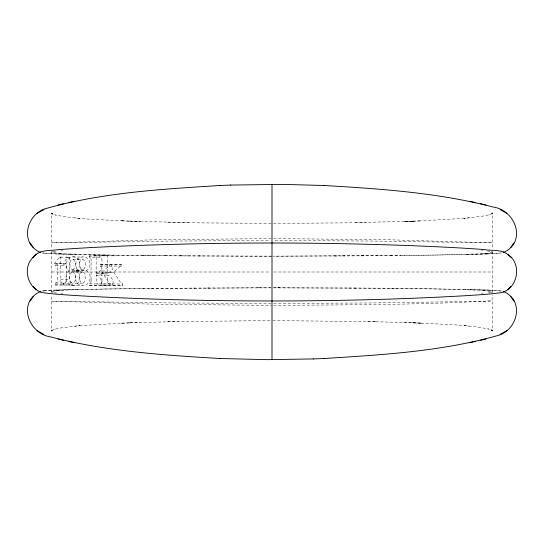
<?xml version="1.0" encoding="UTF-8"?>
<svg xmlns="http://www.w3.org/2000/svg" width="544" height="544" viewBox="0 0 544 544"><rect width="100%" height="100%" fill="white"/><g stroke="black" fill="none" stroke-linecap="round" stroke-linejoin="round"><path stroke-width="0.41" stroke-dasharray="2.72 2.04" d="M51.673 251.641L51.673 292.359M63.675 283.05L63.675 284.94L72.835 285.015L72.835 283.118L70.475 282.615L69.707 281.044L69.707 257.142L59.384 257.135L54.679 263.609L55.175 265.683L63.696 265.69L65.756 263.31L66.361 264.67L66.001 282.098L63.675 283.05L55.162 283.064L55.162 284.954L72.835 285.015M113.73 272.211L120.401 282.234L122.774 284.029L122.781 285.396L110.942 285.45L110.942 284.077L108.671 282.275L102.299 272.211L113.73 272.211L118.966 267.369L121.577 266.057L121.577 264.69L100.076 264.704L100.076 266.064L101.626 267.158L101.388 269.096L98.396 272.551L96.159 273.081L96.159 255.775L107.297 255.83L107.297 273.074L109.643 272.551L112.778 269.11L113.023 267.172L111.398 266.084L111.398 264.724L121.577 264.69M492.327 292.359L492.327 251.641M91.066 279.63L91.059 261.446M91.066 279.827L91.052 280.854M51.694 330.704L51.925 329.997L51.564 331.092L51.734 294.916M492.306 213.296L492.075 214.003L492.436 212.908L492.266 249.084M101.939 280.724L101.946 261.678M91.045 280.949C91.623 282.948 89.23 283.478 89.359 285.274L122.781 285.396M101.939 280.82C102.578 283.009 99.98 283.404 100.164 285.233L109.201 285.301L109.194 284.145M61.241 257.122L60.676 257.115L60.636 258.978L60.901 282.023L61.642 282.771L63.138 283.104L72.835 283.111M51.734 330.419L51.252 331.078L52.258 330.058L51.571 330.745M55.175 265.683L57.011 263.303L65.756 263.31M492.204 213.622L492.748 212.922L491.742 213.942L492.429 213.255M51.469 252.076L52.734 251.586M492.531 291.924L491.266 292.414M63.696 265.69C62.458 263.323 66.932 257.319 69.707 257.142M102.299 272.211L107.297 267.356L109.8 266.03L109.8 264.663M76.364 270.477L86.462 270.484C93.418 266.784 89.304 254.633 81.24 257.142C74.861 258.128 74.059 267.648 78.669 271.096L69.027 271.096C63.988 274.713 65.266 285.675 72.44 285.505L82.314 285.471C90.175 286.266 93.092 274.237 86.496 270.756L69 270.824C61.826 265.486 69.489 252.13 77.472 258.414C81.233 260.61 78.05 272.252 84.32 268.811C88.842 259.964 78.88 253.837 79.138 267.138C78.88 268.729 76.826 269.763 76.507 270.817C78.52 271.939 79.614 274.224 79.778 276.461C80.532 280.894 77.241 285.838 72.44 285.505M78.669 271.096C73.188 274.645 74.909 285.94 82.314 285.471M51.483 291.659L55.678 290.816L66.246 290.095L105.053 288.986L261.181 287.742M492.517 252.341L488.322 253.184L477.754 253.905L435.356 255.082L273.353 256.265M51.945 330.385L56.1 328.882L55.658 328.984L61.615 327.78L80.056 325.638L74.644 326.135M492.055 213.615L487.9 215.118L488.342 215.016L482.385 216.22L463.944 218.362L469.356 217.865M53.047 251.512L56.732 250.906M490.953 292.488L487.268 293.094M112.724 283.968C114.614 281.561 110.452 274.802 107.297 275.012C108.419 277.222 105.516 282.914 109.194 283.941M43.874 290.884L54.257 290.176M43.908 290.884L55.882 290.102M60.86 250.424L62.492 250.26M483.14 293.576L481.508 293.74M55.162 283.064L56.95 282.547L57.542 281.017L57.603 264.629L57.147 263.303M464.331 218.328L421.158 220.857M79.669 325.672L122.842 323.143M483.045 253.613L486.649 253.368M57.351 290.632L60.955 290.387M82.389 271.918C78.411 272.83 79.485 278.861 80.247 281.656C85.741 287.545 87.666 272.136 82.389 271.918L72.502 271.918C68.85 272.796 68.755 281.241 72.107 283.159C77.092 282.928 76.174 272.537 72.502 271.918M91.052 261.147C91.875 258.652 89.223 257.754 89.162 256.04L96.159 255.775M480.74 253.742L481.406 253.708M82.579 283.179L72.699 283.206M62.594 290.292L63.26 290.258M89.162 256.04L107.29 255.823M96.968 273.074L103.068 273.081M489.253 253.851L488.118 253.898M489.498 253.837L501.378 252.96L487.206 253.939M54.502 290.163L67.946 289.666M487.859 253.912L475.374 254.347M56.141 290.088L57.059 290.047M486.941 253.953L473.294 254.408M57.324 290.04L71.42 289.571M413.365 221.163L422.647 220.81M412.427 221.197L421.654 220.837M122.346 323.163L131.573 322.803M121.353 323.19L131.104 322.816M412.896 221.184L403.764 221.503L413.834 221.15L345.1 222.863L273.462 223.462M130.166 322.85L140.236 322.497M405.076 221.449L414.304 221.129M129.696 322.871L178.432 321.511M474.688 254.368L470.771 254.476M68.626 289.646L73.964 289.503M472.58 254.429L466.439 254.585M72.134 289.551L144.044 288.449M469.662 254.504L467.588 254.551M75.086 289.476L76.221 289.449M466.63 254.578L399.956 255.544M78.54 289.394L78.934 289.388M355.409 222.686L365.942 222.482M72.699 269.62C76.514 268.682 76.174 261.256 73.297 259.379C70.455 258.652 69.734 262.473 69.986 264.561C69.115 272.122 77.724 269.824 82.518 269.627M168.184 321.735L167.763 321.749L270.538 320.538M59.384 257.135L60.676 257.115M391.517 255.626L376.543 255.741M390.293 255.632L401.146 255.537M142.854 288.463L152.483 288.374M151.259 288.388L194.99 288.089M342.244 255.945L363.623 255.83M360.998 255.843L379.08 255.721M334.036 255.986L344.957 255.932M193.644 288.096L209.964 288.014M336.784 255.972L273.632 256.122M89.359 283.914L107.093 283.948M102.762 284.002L122.774 284.029M89.359 285.274L99.491 285.233M207.216 288.028L271.184 287.878M103.006 273.081L108.147 273.074M60.615 279.317L69.639 279.31M55.162 284.954L63.675 284.94M271.164 238.605L156.162 239.741L51.796 242.848L170.68 241.06L270.32 240.53M273.68 238.605L387.838 239.741L492.266 242.835L373.32 241.06L273.68 240.53M272 256.122L199.043 255.932M271.327 256.265L245.018 256.231C182.471 255.592 119.843 256.455 57.351 253.368M51.734 272L269.484 272M273.68 272L492.266 272M96.159 273.081L107.719 273.074M97.974 285.342L97.974 283.982L96.791 283.349L96.288 282.166L96.159 275.026L108.127 275.019M258.482 287.742L271.327 287.735M273.353 287.735L280.112 287.742M273.632 287.878L350.356 288.096M271.164 303.47L170.68 302.94L51.796 301.152L156.162 304.259L271.164 305.395M273.68 303.47L373.32 302.94L492.204 301.152L492.436 331.092L492.075 329.997L492.306 330.704M273.68 305.395C345.97 304.769 420.906 304.98 492.034 300.737L492.266 294.916M272.728 320.538L376.237 321.749L365.568 321.511M271.204 223.462L198.9 222.863L130.166 221.15M66.076 257.149L68.306 257.156M72.821 259.291L82.708 259.318M54.679 263.609L63.138 263.616M100.076 264.704L111.398 264.724M121.577 266.057L100.076 266.064M96.159 275.026C100.246 275.21 103.068 282.839 101.34 285.369L110.942 285.45M277.413 287.735C347.147 288.361 416.969 287.334 486.649 290.632M72.692 256.986L82.579 257.02M101.939 261.066C103.034 254.062 91.752 258.713 89.162 257.394L89.189 257.4M188.299 255.877L201.756 255.945M93.942 255.796L98.083 255.816M349.01 288.089L355.701 288.123M180.377 255.83L189.632 255.884M164.92 255.721L183.002 255.843M354.368 288.116L392.741 288.388M152.483 255.626L167.457 255.741M147.628 255.578L153.707 255.632M391.517 288.374L396.372 288.422M142.854 255.537L148.838 255.592M144.044 255.544L77.37 254.578M395.162 288.408L465.46 289.394M101.028 255.673L116.246 255.911M168.184 222.265L167.763 222.251L188.591 222.686M77.561 254.585L69.312 254.368M465.066 289.388L486.676 290.04M76.412 254.551L74.338 254.504M470.036 289.503L471.866 289.551M468.914 289.476L467.588 289.442M375.816 321.735L414.304 322.871M73.229 254.476L71.42 254.429M472.58 289.571L489.498 290.163M70.706 254.408L57.059 253.953M68.626 254.347L56.141 253.912M129.696 221.129L140.236 221.503L131.104 221.184M403.764 322.497L413.834 322.85M121.353 220.81L130.635 221.163M413.365 322.837L422.647 323.19M122.346 220.837L131.573 221.197M412.427 322.803L421.654 323.163L412.896 322.816M486.941 290.047L487.859 290.088M122.842 220.857C100.429 219.538 77.738 219.477 55.658 215.016L56.1 215.118L52.272 213.833L53.094 214.282L51.252 212.922L52.258 213.942L51.945 213.615M56.93 253.946L54.747 253.851M421.158 323.143C443.571 324.462 466.262 324.523 488.342 328.984L487.9 328.882L491.728 330.167L490.906 329.718L492.748 331.078L491.742 330.058L492.055 330.385M56.012 253.905L43.785 253.103L54.502 253.837M487.988 290.095L500.092 290.884M489.743 290.176L501.378 291.04L500.154 290.89M62.594 253.708L63.26 253.742M480.74 290.258L481.406 290.292M60.955 253.613L51.483 252.341M483.045 290.387L492.517 291.659M79.669 218.328L80.056 218.362L74.644 217.865M464.331 325.672L463.944 325.638L469.356 326.135M481.508 250.26L483.14 250.424M62.492 293.74L60.86 293.576M487.268 250.906L490.953 251.512M56.732 293.094L53.047 292.488M99.953 257.441L99.946 256.088M491.266 251.586L492.531 252.076M52.734 292.414L51.469 291.924M492.204 330.378L492.429 330.745M51.571 213.255L51.925 214.003L51.564 212.908L51.734 249.084M112.724 284.104L112.724 285.328M63.58 283.132L63.58 285.036M42.724 291.026L43.751 290.897L42.724 291.026M43.751 253.103L42.622 252.96L43.751 253.103"/><path stroke-width="0.82" d="M40.453 291.53C16.966 302.042 28.376 333.635 50.368 336.845C105.658 351.295 163.166 355.157 220.014 358.51M503.547 252.47C527.034 241.951 515.624 210.365 493.632 207.155C438.342 192.705 380.834 188.843 323.986 185.49M32.932 257.468C21.461 268.43 28.642 290.938 44.241 292.876C57.032 294.508 69.924 295.147 82.783 295.963C151.45 299.751 220.238 301.206 289.014 300.948C348.038 300.601 407.075 299.091 466.011 295.678C477.605 294.896 489.233 294.331 500.745 292.72C517.636 289.51 522.614 263.942 507.865 254.463C501.031 249.159 491.667 250.954 483.67 249.526C463.502 247.996 443.299 247.037 423.096 246.153C373.708 244.093 324.272 243.066 274.836 243.012C222.088 242.991 169.34 244.072 116.64 246.337C97.111 247.221 77.574 248.166 58.079 249.703C49.443 250.913 38.889 249.424 32.932 257.468L36.38 254.252M30.022 301.104L33.184 296.732M513.978 242.896L510.816 247.268M507.865 289.537L510.816 286.708L507.62 289.748M220.014 185.49C162.248 189.142 103.537 192.447 47.539 208.114C26.772 212.548 18.557 243.052 40.453 252.47M323.986 358.51C381.752 354.858 440.463 351.553 496.461 335.886C517.228 331.452 525.443 300.948 503.547 291.53M40.344 291.591L40.392 291.992M503.662 252.409L503.608 252.008M40.392 252.008L40.338 252.409M503.608 291.992L503.656 291.591M37.121 213.404L43.969 209.488M506.879 330.596L500.031 334.512M58.194 204.952L63.356 203.708M480.644 340.292L485.806 339.048M74.766 201.287L68.422 202.586M469.234 342.713L475.578 341.414M230.602 185.069L282.363 184.382L324.19 185.497M219.81 358.503L267.614 359.659L313.398 358.931M219.81 185.497L230.765 185.062M313.235 358.938L324.19 358.503M475.578 202.586L469.234 201.287M68.422 341.414L74.766 342.713M480.644 203.708L485.806 204.952M58.194 339.048L63.356 340.292M500.031 209.488L506.879 213.404M43.969 334.512L37.121 330.596M507.62 254.252L511.068 257.468M36.38 289.748L33.184 286.708L36.135 289.537M510.816 296.732L513.978 301.104M33.184 247.268L30.022 242.896M272 184.416L272 359.584"/></g></svg>
